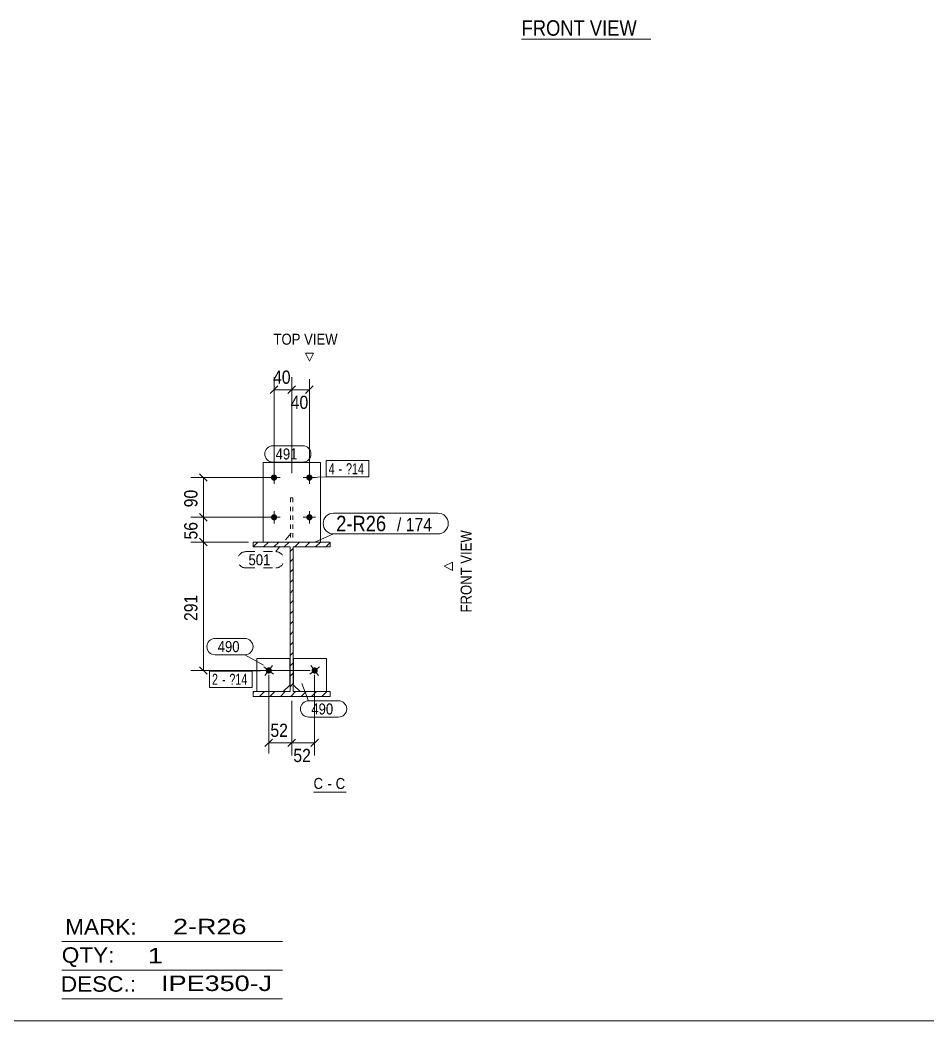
# Model space of a CAD drawing. Header units: millimetres. Extents: x 2 to 825, y 1 to 579.
# Drawn here: x 208 to 413.7, y 5 to 231.8 of the extents above; entities that cross this region are included whole.
import ezdxf

# ---------------------------------------------------------------- set-up
doc = ezdxf.new("R2010")
doc.units = ezdxf.units.MM
for name, pattern in [('XKITLINE00', [0]), ('XKITLINE01', [4, 1, -1, 1, -1]), ('XKITLINE02', [4, 2, -2])]:
    doc.linetypes.add(name, pattern=pattern)
for name, color, linetype, lineweight in [('Bolt', 3, 'Continuous', 0), ('BoltMark', 7, 'Continuous', 0), ('Dimensions', 7, 'Continuous', 0), ('DrawingSheet', 5, 'Continuous', 0), ('OtherObjectType', 7, 'Continuous', 0), ('Part', 2, 'Continuous', 0), ('PartMark', 7, 'Continuous', 0)]:
    doc.layers.add(name, color=color, linetype=linetype, lineweight=lineweight)
doc.styles.add('ARIAL', font='ARIAL.TTF')
doc.styles.add('ARIAL_NARROW', font='ARIALN.TTF')

# ---------------------------------------------------------------- blocks, each defined once
blk = doc.blocks.new('*A1')
at = {"layer": 'Part', "color": 7, "linetype": 'XKITLINE00', "lineweight": 0}
for p, q in [((260.83, 112.41), (261.93, 113.51)), ((263.19, 112.41), (264.29, 113.51)), ((265.55, 112.41), (266.65, 113.51)), ((267.91, 112.41), (269.01, 113.51)), ((270.26, 112.41), (271.36, 113.51)), ((272.62, 112.41), (273.72, 113.51)), ((274.98, 112.41), (276.08, 113.51)), ((277.33, 112.41), (278.33, 113.41)), ((260.83, 112.41), (260.83, 112.41)), ((269.23, 111.38), (269.93, 112.08)), ((269.23, 109.02), (269.93, 109.72)), ((269.23, 106.67), (269.93, 107.37)), ((269.23, 104.31), (269.93, 105.01)), ((269.23, 101.95), (269.93, 102.65)), ((269.23, 99.59), (269.93, 100.29)), ((269.23, 97.24), (269.93, 97.94)), ((269.23, 94.88), (269.93, 95.58)), ((269.23, 92.52), (269.93, 93.22)), ((269.23, 90.16), (269.93, 90.86)), ((269.23, 87.81), (269.93, 88.51)), ((269.23, 85.45), (269.93, 86.15)), ((269.23, 83.09), (269.93, 83.79)), ((260.84, 79.41), (261.04, 79.61)), ((262.29, 78.51), (263.39, 79.61)), ((264.65, 78.51), (265.75, 79.61)), ((267.01, 78.51), (268.11, 79.61)), ((269.23, 80.73), (269.93, 81.43)), ((269.36, 78.51), (270.46, 79.61)), ((271.72, 78.51), (272.82, 79.61)), ((274.08, 78.51), (275.18, 79.61)), ((276.44, 78.51), (277.54, 79.61))]:
    blk.add_line(p, q, dxfattribs=at)
blk = doc.blocks.new('*A64')
at = {"layer": 'Bolt'}
blk.add_hatch(color=3, dxfattribs=at).paths.add_polyline_path([(274.38, 84.98), (274.41, 85), (274.44, 85.02), (274.47, 85.04), (274.5, 85.05), (274.53, 85.06), (274.56, 85.07), (274.6, 85.08), (274.63, 85.09), (274.66, 85.1), (274.7, 85.1), (274.73, 85.11), (274.77, 85.11), (274.8, 85.11), (274.84, 85.11), (274.87, 85.1), (274.9, 85.1), (274.94, 85.09), (274.97, 85.08), (275, 85.07), (275.04, 85.06), (275.07, 85.05), (275.1, 85.03), (275.13, 85.02), (275.16, 85), (275.19, 84.98), (275.21, 84.96), (275.24, 84.94), (275.27, 84.92), (275.29, 84.89), (275.31, 84.87), (275.34, 84.84), (275.36, 84.81), (275.38, 84.78), (275.39, 84.75), (275.41, 84.72), (275.42, 84.69), (275.44, 84.66), (275.45, 84.63), (275.46, 84.59), (275.47, 84.56), (275.47, 84.53), (275.48, 84.49), (275.48, 84.46), (275.48, 84.43), (275.48, 84.39), (275.48, 84.36), (275.48, 84.32), (275.47, 84.29), (275.47, 84.25), (275.46, 84.22), (275.45, 84.19), (275.44, 84.16), (275.42, 84.12), (275.41, 84.09), (275.39, 84.06), (275.37, 84.03), (275.35, 84.01), (275.33, 83.98), (275.31, 83.95), (275.29, 83.93), (275.26, 83.9), (275.24, 83.88), (275.21, 83.86), (275.19, 83.84), (275.16, 83.82), (275.13, 83.8), (275.1, 83.78), (275.07, 83.77), (275.03, 83.76), (275, 83.74), (274.97, 83.73), (274.94, 83.73), (274.9, 83.72), (274.87, 83.71), (274.83, 83.71), (274.8, 83.71), (274.76, 83.71), (274.73, 83.71), (274.7, 83.71), (274.66, 83.72), (274.63, 83.73), (274.6, 83.74), (274.56, 83.75), (274.53, 83.76), (274.5, 83.77), (274.47, 83.78), (274.44, 83.8), (274.41, 83.82), (274.38, 83.84), (274.35, 83.86), (274.33, 83.88), (274.3, 83.9), (274.28, 83.93), (274.25, 83.95), (274.23, 83.98), (274.21, 84.01), (274.19, 84.04), (274.17, 84.07), (274.16, 84.1), (274.14, 84.13), (274.13, 84.16), (274.12, 84.19), (274.11, 84.22), (274.1, 84.26), (274.09, 84.29), (274.09, 84.32), (274.08, 84.36), (274.08, 84.39), (274.08, 84.43), (274.09, 84.46), (274.09, 84.5), (274.09, 84.53), (274.1, 84.56), (274.11, 84.6), (274.12, 84.63), (274.13, 84.66), (274.14, 84.69), (274.16, 84.73), (274.17, 84.76), (274.19, 84.78), (274.21, 84.81), (274.23, 84.84), (274.25, 84.87), (274.28, 84.89), (274.3, 84.92), (274.33, 84.94), (274.35, 84.96)], flags=17)
at = {"layer": 'Bolt', "color": 3, "linetype": 'XKITLINE00', "lineweight": 0}
for p, q in [((273.68, 83.55), (275.89, 85.27)), ((273.92, 85.51), (275.64, 83.3))]:
    blk.add_line(p, q, dxfattribs=at)
blk = doc.blocks.new('*A65')
at = {"layer": 'Bolt'}
blk.add_hatch(color=3, dxfattribs=at).paths.add_polyline_path([(263.93, 83.88), (263.9, 83.9), (263.88, 83.93), (263.85, 83.95), (263.83, 83.98), (263.81, 84.01), (263.79, 84.03), (263.77, 84.06), (263.76, 84.09), (263.74, 84.12), (263.73, 84.16), (263.72, 84.19), (263.71, 84.22), (263.7, 84.25), (263.69, 84.29), (263.69, 84.32), (263.69, 84.36), (263.68, 84.39), (263.68, 84.43), (263.68, 84.46), (263.69, 84.49), (263.69, 84.53), (263.7, 84.56), (263.71, 84.59), (263.72, 84.63), (263.73, 84.66), (263.74, 84.69), (263.76, 84.72), (263.77, 84.75), (263.79, 84.78), (263.81, 84.81), (263.83, 84.84), (263.85, 84.87), (263.88, 84.89), (263.9, 84.92), (263.93, 84.94), (263.95, 84.96), (263.98, 84.98), (264.01, 85), (264.04, 85.02), (264.07, 85.03), (264.1, 85.05), (264.13, 85.06), (264.16, 85.07), (264.2, 85.08), (264.23, 85.09), (264.26, 85.1), (264.3, 85.1), (264.33, 85.11), (264.36, 85.11), (264.4, 85.11), (264.43, 85.11), (264.47, 85.1), (264.5, 85.1), (264.54, 85.09), (264.57, 85.08), (264.6, 85.07), (264.63, 85.06), (264.67, 85.05), (264.7, 85.04), (264.73, 85.02), (264.76, 85), (264.79, 84.98), (264.81, 84.96), (264.84, 84.94), (264.86, 84.92), (264.89, 84.89), (264.91, 84.87), (264.93, 84.84), (264.95, 84.81), (264.97, 84.78), (264.99, 84.76), (265.01, 84.73), (265.02, 84.69), (265.04, 84.66), (265.05, 84.63), (265.06, 84.6), (265.07, 84.56), (265.07, 84.53), (265.08, 84.5), (265.08, 84.46), (265.08, 84.43), (265.08, 84.39), (265.08, 84.36), (265.08, 84.32), (265.07, 84.29), (265.07, 84.26), (265.06, 84.22), (265.05, 84.19), (265.04, 84.16), (265.02, 84.13), (265.01, 84.1), (264.99, 84.07), (264.98, 84.04), (264.96, 84.01), (264.94, 83.98), (264.91, 83.95), (264.89, 83.93), (264.87, 83.9), (264.84, 83.88), (264.81, 83.86), (264.79, 83.84), (264.76, 83.82), (264.73, 83.8), (264.7, 83.78), (264.67, 83.77), (264.64, 83.76), (264.6, 83.75), (264.57, 83.74), (264.54, 83.73), (264.5, 83.72), (264.47, 83.71), (264.44, 83.71), (264.4, 83.71), (264.37, 83.71), (264.33, 83.71), (264.3, 83.71), (264.26, 83.72), (264.23, 83.73), (264.2, 83.73), (264.16, 83.74), (264.13, 83.76), (264.1, 83.77), (264.07, 83.78), (264.04, 83.8), (264.01, 83.82), (263.98, 83.84), (263.95, 83.86)], flags=17)
at = {"layer": 'Bolt', "color": 3, "linetype": 'XKITLINE00', "lineweight": 0}
for p, q in [((265.49, 83.55), (263.28, 85.27)), ((263.52, 83.3), (265.24, 85.51))]:
    blk.add_line(p, q, dxfattribs=at)
blk = doc.blocks.new('*A66')
at = {"layer": 'Bolt'}
for points in [[(266.28, 128.07), (266.28, 128.04), (266.28, 128.01), (266.27, 127.97), (266.26, 127.94), (266.25, 127.91), (266.24, 127.87), (266.23, 127.84), (266.22, 127.81), (266.2, 127.78), (266.18, 127.75), (266.17, 127.72), (266.15, 127.69), (266.12, 127.67), (266.1, 127.64), (266.08, 127.61), (266.05, 127.59), (266.03, 127.57), (266, 127.55), (265.97, 127.53), (265.94, 127.51), (265.91, 127.49), (265.88, 127.48), (265.85, 127.46), (265.82, 127.45), (265.79, 127.44), (265.75, 127.43), (265.72, 127.42), (265.69, 127.42), (265.65, 127.41), (265.62, 127.41), (265.58, 127.41), (265.55, 127.41), (265.51, 127.41), (265.48, 127.42), (265.45, 127.42), (265.41, 127.43), (265.38, 127.44), (265.35, 127.45), (265.32, 127.46), (265.28, 127.48), (265.25, 127.49), (265.22, 127.51), (265.19, 127.53), (265.17, 127.55), (265.14, 127.57), (265.11, 127.59), (265.09, 127.61), (265.06, 127.64), (265.04, 127.67), (265.02, 127.69), (265, 127.72), (264.98, 127.75), (264.97, 127.78), (264.95, 127.81), (264.94, 127.84), (264.92, 127.87), (264.91, 127.91), (264.9, 127.94), (264.9, 127.97), (264.89, 128.01), (264.89, 128.04), (264.88, 128.07), (264.88, 128.11), (264.88, 128.14), (264.89, 128.18), (264.89, 128.21), (264.9, 128.25), (264.9, 128.28), (264.91, 128.31), (264.92, 128.35), (264.94, 128.38), (264.95, 128.41), (264.97, 128.44), (264.98, 128.47), (265, 128.5), (265.02, 128.53), (265.04, 128.55), (265.06, 128.58), (265.09, 128.6), (265.11, 128.63), (265.14, 128.65), (265.17, 128.67), (265.19, 128.69), (265.22, 128.71), (265.25, 128.73), (265.28, 128.74), (265.32, 128.76), (265.35, 128.77), (265.38, 128.78), (265.41, 128.79), (265.45, 128.8), (265.48, 128.8), (265.51, 128.81), (265.55, 128.81), (265.58, 128.81), (265.62, 128.81), (265.65, 128.81), (265.69, 128.8), (265.72, 128.8), (265.75, 128.79), (265.79, 128.78), (265.82, 128.77), (265.85, 128.76), (265.88, 128.74), (265.91, 128.73), (265.94, 128.71), (265.97, 128.69), (266, 128.67), (266.03, 128.65), (266.05, 128.63), (266.08, 128.6), (266.1, 128.58), (266.12, 128.55), (266.15, 128.53), (266.17, 128.5), (266.18, 128.47), (266.2, 128.44), (266.22, 128.41), (266.23, 128.38), (266.24, 128.35), (266.25, 128.31), (266.26, 128.28), (266.27, 128.25), (266.28, 128.21), (266.28, 128.18), (266.28, 128.14), (266.28, 128.11)], [(274.28, 128.07), (274.28, 128.04), (274.28, 128.01), (274.27, 127.97), (274.26, 127.94), (274.25, 127.91), (274.24, 127.87), (274.23, 127.84), (274.22, 127.81), (274.2, 127.78), (274.18, 127.75), (274.17, 127.72), (274.15, 127.69), (274.12, 127.67), (274.1, 127.64), (274.08, 127.61), (274.05, 127.59), (274.03, 127.57), (274, 127.55), (273.97, 127.53), (273.94, 127.51), (273.91, 127.49), (273.88, 127.48), (273.85, 127.46), (273.82, 127.45), (273.79, 127.44), (273.75, 127.43), (273.72, 127.42), (273.69, 127.42), (273.65, 127.41), (273.62, 127.41), (273.58, 127.41), (273.55, 127.41), (273.51, 127.41), (273.48, 127.42), (273.45, 127.42), (273.41, 127.43), (273.38, 127.44), (273.35, 127.45), (273.32, 127.46), (273.28, 127.48), (273.25, 127.49), (273.22, 127.51), (273.19, 127.53), (273.17, 127.55), (273.14, 127.57), (273.11, 127.59), (273.09, 127.61), (273.06, 127.64), (273.04, 127.67), (273.02, 127.69), (273, 127.72), (272.98, 127.75), (272.97, 127.78), (272.95, 127.81), (272.94, 127.84), (272.92, 127.87), (272.91, 127.91), (272.9, 127.94), (272.9, 127.97), (272.89, 128.01), (272.89, 128.04), (272.88, 128.07), (272.88, 128.11), (272.88, 128.14), (272.89, 128.18), (272.89, 128.21), (272.9, 128.25), (272.9, 128.28), (272.91, 128.31), (272.92, 128.35), (272.94, 128.38), (272.95, 128.41), (272.97, 128.44), (272.98, 128.47), (273, 128.5), (273.02, 128.53), (273.04, 128.55), (273.06, 128.58), (273.09, 128.6), (273.11, 128.63), (273.14, 128.65), (273.17, 128.67), (273.19, 128.69), (273.22, 128.71), (273.25, 128.73), (273.28, 128.74), (273.32, 128.76), (273.35, 128.77), (273.38, 128.78), (273.41, 128.79), (273.45, 128.8), (273.48, 128.8), (273.51, 128.81), (273.55, 128.81), (273.58, 128.81), (273.62, 128.81), (273.65, 128.81), (273.69, 128.8), (273.72, 128.8), (273.75, 128.79), (273.79, 128.78), (273.82, 128.77), (273.85, 128.76), (273.88, 128.74), (273.91, 128.73), (273.94, 128.71), (273.97, 128.69), (274, 128.67), (274.03, 128.65), (274.05, 128.63), (274.08, 128.6), (274.1, 128.58), (274.12, 128.55), (274.15, 128.53), (274.17, 128.5), (274.18, 128.47), (274.2, 128.44), (274.22, 128.41), (274.23, 128.38), (274.24, 128.35), (274.25, 128.31), (274.26, 128.28), (274.27, 128.25), (274.28, 128.21), (274.28, 128.18), (274.28, 128.14), (274.28, 128.11)], [(266.28, 119.07), (266.28, 119.04), (266.28, 119.01), (266.27, 118.97), (266.26, 118.94), (266.25, 118.91), (266.24, 118.87), (266.23, 118.84), (266.22, 118.81), (266.2, 118.78), (266.18, 118.75), (266.17, 118.72), (266.15, 118.69), (266.12, 118.67), (266.1, 118.64), (266.08, 118.61), (266.05, 118.59), (266.03, 118.57), (266, 118.55), (265.97, 118.53), (265.94, 118.51), (265.91, 118.49), (265.88, 118.48), (265.85, 118.46), (265.82, 118.45), (265.79, 118.44), (265.75, 118.43), (265.72, 118.42), (265.69, 118.42), (265.65, 118.41), (265.62, 118.41), (265.58, 118.41), (265.55, 118.41), (265.51, 118.41), (265.48, 118.42), (265.45, 118.42), (265.41, 118.43), (265.38, 118.44), (265.35, 118.45), (265.32, 118.46), (265.28, 118.48), (265.25, 118.49), (265.22, 118.51), (265.19, 118.53), (265.17, 118.55), (265.14, 118.57), (265.11, 118.59), (265.09, 118.61), (265.06, 118.64), (265.04, 118.67), (265.02, 118.69), (265, 118.72), (264.98, 118.75), (264.97, 118.78), (264.95, 118.81), (264.94, 118.84), (264.92, 118.87), (264.91, 118.91), (264.9, 118.94), (264.9, 118.97), (264.89, 119.01), (264.89, 119.04), (264.88, 119.07), (264.88, 119.11), (264.88, 119.14), (264.89, 119.18), (264.89, 119.21), (264.9, 119.25), (264.9, 119.28), (264.91, 119.31), (264.92, 119.35), (264.94, 119.38), (264.95, 119.41), (264.97, 119.44), (264.98, 119.47), (265, 119.5), (265.02, 119.53), (265.04, 119.55), (265.06, 119.58), (265.09, 119.6), (265.11, 119.63), (265.14, 119.65), (265.17, 119.67), (265.19, 119.69), (265.22, 119.71), (265.25, 119.73), (265.28, 119.74), (265.32, 119.76), (265.35, 119.77), (265.38, 119.78), (265.41, 119.79), (265.45, 119.8), (265.48, 119.8), (265.51, 119.81), (265.55, 119.81), (265.58, 119.81), (265.62, 119.81), (265.65, 119.81), (265.69, 119.8), (265.72, 119.8), (265.75, 119.79), (265.79, 119.78), (265.82, 119.77), (265.85, 119.76), (265.88, 119.74), (265.91, 119.73), (265.94, 119.71), (265.97, 119.69), (266, 119.67), (266.03, 119.65), (266.05, 119.63), (266.08, 119.6), (266.1, 119.58), (266.12, 119.55), (266.15, 119.53), (266.17, 119.5), (266.18, 119.47), (266.2, 119.44), (266.22, 119.41), (266.23, 119.38), (266.24, 119.35), (266.25, 119.31), (266.26, 119.28), (266.27, 119.25), (266.28, 119.21), (266.28, 119.18), (266.28, 119.14), (266.28, 119.11)], [(274.28, 119.07), (274.28, 119.04), (274.28, 119.01), (274.27, 118.97), (274.26, 118.94), (274.25, 118.91), (274.24, 118.87), (274.23, 118.84), (274.22, 118.81), (274.2, 118.78), (274.18, 118.75), (274.17, 118.72), (274.15, 118.69), (274.12, 118.67), (274.1, 118.64), (274.08, 118.61), (274.05, 118.59), (274.03, 118.57), (274, 118.55), (273.97, 118.53), (273.94, 118.51), (273.91, 118.49), (273.88, 118.48), (273.85, 118.46), (273.82, 118.45), (273.79, 118.44), (273.75, 118.43), (273.72, 118.42), (273.69, 118.42), (273.65, 118.41), (273.62, 118.41), (273.58, 118.41), (273.55, 118.41), (273.51, 118.41), (273.48, 118.42), (273.45, 118.42), (273.41, 118.43), (273.38, 118.44), (273.35, 118.45), (273.32, 118.46), (273.28, 118.48), (273.25, 118.49), (273.22, 118.51), (273.19, 118.53), (273.17, 118.55), (273.14, 118.57), (273.11, 118.59), (273.09, 118.61), (273.06, 118.64), (273.04, 118.67), (273.02, 118.69), (273, 118.72), (272.98, 118.75), (272.97, 118.78), (272.95, 118.81), (272.94, 118.84), (272.92, 118.87), (272.91, 118.91), (272.9, 118.94), (272.9, 118.97), (272.89, 119.01), (272.89, 119.04), (272.88, 119.07), (272.88, 119.11), (272.88, 119.14), (272.89, 119.18), (272.89, 119.21), (272.9, 119.25), (272.9, 119.28), (272.91, 119.31), (272.92, 119.35), (272.94, 119.38), (272.95, 119.41), (272.97, 119.44), (272.98, 119.47), (273, 119.5), (273.02, 119.53), (273.04, 119.55), (273.06, 119.58), (273.09, 119.6), (273.11, 119.63), (273.14, 119.65), (273.17, 119.67), (273.19, 119.69), (273.22, 119.71), (273.25, 119.73), (273.28, 119.74), (273.32, 119.76), (273.35, 119.77), (273.38, 119.78), (273.41, 119.79), (273.45, 119.8), (273.48, 119.8), (273.51, 119.81), (273.55, 119.81), (273.58, 119.81), (273.62, 119.81), (273.65, 119.81), (273.69, 119.8), (273.72, 119.8), (273.75, 119.79), (273.79, 119.78), (273.82, 119.77), (273.85, 119.76), (273.88, 119.74), (273.91, 119.73), (273.94, 119.71), (273.97, 119.69), (274, 119.67), (274.03, 119.65), (274.05, 119.63), (274.08, 119.6), (274.1, 119.58), (274.12, 119.55), (274.15, 119.53), (274.17, 119.5), (274.18, 119.47), (274.2, 119.44), (274.22, 119.41), (274.23, 119.38), (274.24, 119.35), (274.25, 119.31), (274.26, 119.28), (274.27, 119.25), (274.28, 119.21), (274.28, 119.18), (274.28, 119.14), (274.28, 119.11)]]:
    blk.add_hatch(color=3, dxfattribs=at).paths.add_polyline_path(points, flags=17)
at = {"layer": 'Bolt', "color": 3, "linetype": 'XKITLINE00', "lineweight": 0}
for p, q in [((265.58, 129.51), (265.58, 126.71)), ((273.58, 129.51), (273.58, 126.71)), ((266.98, 128.11), (264.18, 128.11)), ((274.98, 128.11), (272.18, 128.11)), ((265.58, 120.51), (265.58, 117.71)), ((273.58, 120.51), (273.58, 117.71)), ((266.98, 119.11), (264.18, 119.11)), ((274.98, 119.11), (272.18, 119.11))]:
    blk.add_line(p, q, dxfattribs=at)
blk = doc.blocks.new('*A67')
at = {"layer": 'Part', "color": 2, "linetype": 'XKITLINE00', "lineweight": 0}
for p, q in [((260.83, 112.41), (260.83, 113.51)), ((260.83, 113.51), (278.33, 113.51)), ((278.33, 113.51), (278.33, 112.41)), ((269.23, 112.41), (260.83, 112.41)), ((269.23, 79.61), (269.23, 112.41)), ((278.33, 112.41), (269.93, 112.41)), ((269.93, 112.41), (269.93, 79.61)), ((260.83, 78.51), (260.83, 79.61)), ((260.83, 79.61), (269.23, 79.61)), ((269.93, 79.61), (278.33, 79.61)), ((278.33, 79.61), (278.33, 78.51)), ((278.33, 78.51), (260.83, 78.51))]:
    blk.add_line(p, q, dxfattribs=at)
blk = doc.blocks.new('*A68')
at = {"layer": 'Part', "color": 2, "linetype": 'XKITLINE00', "lineweight": 0}
for p, q in [((269.98, 81.11), (269.98, 87.11)), ((269.98, 87.11), (277.48, 87.11)), ((277.48, 87.11), (277.48, 79.61)), ((271.48, 79.61), (269.98, 81.11))]:
    blk.add_line(p, q, dxfattribs=at)
at = {"layer": 'Part', "color": 7, "linetype": 'XKITLINE01', "lineweight": 0}
blk.add_line((277.48, 79.61), (271.48, 79.61), dxfattribs=at)
blk = doc.blocks.new('*A69')
at = {"layer": 'Part', "color": 2, "linetype": 'XKITLINE00', "lineweight": 0}
for p, q in [((269.18, 87.11), (261.68, 87.11)), ((261.68, 87.11), (261.68, 79.61)), ((269.18, 81.11), (269.18, 87.11)), ((267.68, 79.61), (269.18, 81.11))]:
    blk.add_line(p, q, dxfattribs=at)
at = {"layer": 'Part', "color": 7, "linetype": 'XKITLINE01', "lineweight": 0}
blk.add_line((261.68, 79.61), (267.68, 79.61), dxfattribs=at)
blk = doc.blocks.new('*A70')
at = {"layer": 'Part', "color": 7, "linetype": 'XKITLINE01', "lineweight": 0}
for p, q in [((269.83, 123.51), (269.33, 123.51)), ((269.33, 123.51), (269.33, 113.51)), ((269.83, 123.51), (269.83, 113.51)), ((269.83, 113.51), (269.33, 113.51))]:
    blk.add_line(p, q, dxfattribs=at)
blk = doc.blocks.new('*A71')
at = {"layer": 'Part', "color": 2, "linetype": 'XKITLINE00', "lineweight": 0}
for p, q in [((276.08, 131.51), (263.08, 131.51)), ((263.08, 131.51), (263.08, 113.51)), ((276.08, 113.51), (276.08, 131.51))]:
    blk.add_line(p, q, dxfattribs=at)
at = {"layer": 'Part', "color": 7, "linetype": 'XKITLINE01', "lineweight": 0}
blk.add_line((263.08, 113.51), (276.08, 113.51), dxfattribs=at)
blk = doc.blocks.new('*A90')
at = {"layer": 'DrawingSheet', "color": 5, "linetype": 'XKITLINE00', "lineweight": 0}
blk.add_line((5, 5), (825, 5), dxfattribs=at)
blk = doc.blocks.new('*A94')
at = {"layer": 'OtherObjectType', "color": 6, "linetype": 'XKITLINE00', "lineweight": 0}
for p, q in [((217.5, 23), (267.5, 23)), ((217.5, 16.5), (267.5, 16.5)), ((217.5, 10), (267.5, 10))]:
    blk.add_line(p, q, dxfattribs=at)
at = {"layer": 'OtherObjectType', "color": 6, "style": 'ARIAL_NARROW'}
for s, width, p in [('MARK:', 1.275, (218.27, 24.58)), ('2-R26', 1.525501, (242.69, 24.65)), ('QTY:', 1.275, (217.5, 18.19)), ('1', 1.525501, (236.99, 18.05)), ('DESC.:', 1.275, (217.29, 11.63)), ('IPE350-J', 1.525501, (240, 11.79))]:
    blk.add_text(s, height=3.5, dxfattribs=dict(at, width=width)).set_placement(p)
blk = doc.blocks.new('*A119')
at = {"layer": 'OtherObjectType', "color": 7, "linetype": 'XKITLINE00', "lineweight": 0}
blk.add_line((321.65, 227.47), (350.95, 227.47), dxfattribs=at)
at = {"layer": 'OtherObjectType', "color": 7, "style": 'ARIAL', "width": 0.85}
blk.add_text('FRONT VIEW', height=3.5, dxfattribs=at).set_placement((321.65, 228.22))
blk = doc.blocks.new('*A167')
at = {"layer": 'Dimensions', "color": 7, "linetype": 'XKITLINE00', "lineweight": 0}
for p, q in [((259.83, 113.51), (246.73, 113.51)), ((248.73, 114.36), (250.43, 112.66)), ((249.58, 84.41), (249.58, 113.51)), ((273.78, 84.41), (246.73, 84.41)), ((248.73, 85.26), (250.43, 83.56))]:
    blk.add_line(p, q, dxfattribs=at)
at = {"layer": 'Dimensions', "color": 3}
for p in [(249.58, 113.51), (249.58, 84.41)]:
    blk.add_point(p, dxfattribs=at)
at = {"layer": 'Dimensions', "color": 3, "style": 'ARIAL', "width": 0.85}
blk.add_text('291', height=3, rotation=90.0002, dxfattribs=at).set_placement((248.23, 95.62))
blk = doc.blocks.new('*A168')
at = {"layer": 'Dimensions', "color": 7, "linetype": 'XKITLINE00', "lineweight": 0}
for p, q in [((264.58, 119.11), (246.73, 119.11)), ((248.73, 119.96), (250.43, 118.26)), ((249.58, 113.51), (249.58, 119.11)), ((259.83, 113.51), (246.73, 113.51)), ((248.73, 114.36), (250.43, 112.66))]:
    blk.add_line(p, q, dxfattribs=at)
at = {"layer": 'Dimensions', "color": 3}
for p in [(249.58, 119.11), (249.58, 113.51)]:
    blk.add_point(p, dxfattribs=at)
at = {"layer": 'Dimensions', "color": 3, "style": 'ARIAL', "width": 0.85}
blk.add_text('56', height=3, rotation=90.0002, dxfattribs=at).set_placement((248.23, 114.08))
blk = doc.blocks.new('*A169')
at = {"layer": 'Dimensions', "color": 7, "linetype": 'XKITLINE00', "lineweight": 0}
for p, q in [((264.58, 128.11), (246.73, 128.11)), ((248.73, 128.96), (250.43, 127.26)), ((249.58, 119.11), (249.58, 128.11)), ((264.58, 119.11), (246.73, 119.11)), ((248.73, 119.96), (250.43, 118.26))]:
    blk.add_line(p, q, dxfattribs=at)
at = {"layer": 'Dimensions', "color": 3}
for p in [(249.58, 128.11), (249.58, 119.11)]:
    blk.add_point(p, dxfattribs=at)
at = {"layer": 'Dimensions', "color": 3, "style": 'ARIAL', "width": 0.85}
blk.add_text('90', height=3, rotation=90.0002, dxfattribs=at).set_placement((248.23, 121.38))
blk = doc.blocks.new('*A170')
at = {"layer": 'Dimensions', "color": 7, "linetype": 'XKITLINE00', "lineweight": 0}
for p, q in [((264.38, 83.41), (264.38, 65.61)), ((269.58, 77.51), (269.58, 65.61)), ((265.23, 68.86), (263.53, 67.16)), ((270.43, 68.86), (268.73, 67.16)), ((264.38, 68.01), (269.58, 68.01))]:
    blk.add_line(p, q, dxfattribs=at)
at = {"layer": 'Dimensions', "color": 3}
for p in [(264.38, 68.01), (269.58, 68.01)]:
    blk.add_point(p, dxfattribs=at)
at = {"layer": 'Dimensions', "color": 3, "style": 'ARIAL', "width": 0.85}
blk.add_text('52', height=3, dxfattribs=at).set_placement((264.76, 69.36))
blk = doc.blocks.new('*A171')
at = {"layer": 'Dimensions', "color": 7, "linetype": 'XKITLINE00', "lineweight": 0}
for p, q in [((274.78, 83.41), (274.78, 65.16)), ((269.58, 77.51), (269.58, 65.16)), ((270.43, 68.86), (268.73, 67.16)), ((275.63, 68.86), (273.93, 67.16)), ((269.58, 68.01), (274.78, 68.01))]:
    blk.add_line(p, q, dxfattribs=at)
at = {"layer": 'Dimensions', "color": 3}
for p in [(269.58, 68.01), (274.78, 68.01)]:
    blk.add_point(p, dxfattribs=at)
at = {"layer": 'Dimensions', "color": 3, "style": 'ARIAL', "width": 0.85}
blk.add_text('52', height=3, dxfattribs=at).set_placement((269.96, 63.66))
blk = doc.blocks.new('*A172')
at = {"layer": 'Dimensions', "color": 7, "linetype": 'XKITLINE00', "lineweight": 0}
for p, q in [((265.58, 129.11), (265.58, 150.86)), ((269.58, 129.11), (269.58, 150.86)), ((266.43, 148.86), (264.73, 147.16)), ((265.58, 148.01), (269.58, 148.01)), ((270.43, 148.86), (268.73, 147.16))]:
    blk.add_line(p, q, dxfattribs=at)
at = {"layer": 'Dimensions', "color": 3}
for p in [(265.58, 148.01), (269.58, 148.01)]:
    blk.add_point(p, dxfattribs=at)
at = {"layer": 'Dimensions', "color": 3, "style": 'ARIAL', "width": 0.85}
blk.add_text('40', height=3, dxfattribs=at).set_placement((265.36, 149.36))
blk = doc.blocks.new('*A173')
at = {"layer": 'Dimensions', "color": 7, "linetype": 'XKITLINE00', "lineweight": 0}
for p, q in [((269.58, 129.11), (269.58, 150.41)), ((273.58, 129.11), (273.58, 150.41)), ((270.43, 148.86), (268.73, 147.16)), ((269.58, 148.01), (273.58, 148.01)), ((274.43, 148.86), (272.73, 147.16))]:
    blk.add_line(p, q, dxfattribs=at)
at = {"layer": 'Dimensions', "color": 3}
for p in [(269.58, 148.01), (273.58, 148.01)]:
    blk.add_point(p, dxfattribs=at)
at = {"layer": 'Dimensions', "color": 3, "style": 'ARIAL', "width": 0.85}
blk.add_text('40', height=3, dxfattribs=at).set_placement((269.36, 143.66))
blk = doc.blocks.new('*A174')
at = {"layer": 'BoltMark', "color": 7, "linetype": 'XKITLINE00', "lineweight": 0}
for p, q in [((277.35, 131.96), (287.04, 131.96)), ((277.35, 128.26), (277.35, 131.96)), ((287.04, 128.26), (287.04, 131.96)), ((273.58, 128.11), (277.35, 128.26)), ((277.35, 128.26), (287.04, 128.26))]:
    blk.add_line(p, q, dxfattribs=at)
at = {"layer": 'BoltMark', "color": 3, "style": 'ARIAL_NARROW', "width": 0.85}
for s, p in [('4', (277.95, 128.86)), ('-', (280.22, 128.86)), ('?14', (281.88, 128.86))]:
    blk.add_text(s, height=2.5, dxfattribs=at).set_placement(p)
blk = doc.blocks.new('*A175')
at = {"layer": 'BoltMark', "color": 7, "linetype": 'XKITLINE00', "lineweight": 0}
for p, q in [((250.93, 84.26), (260.62, 84.26)), ((250.93, 80.56), (250.93, 84.26)), ((264.38, 84.41), (260.62, 84.26)), ((260.62, 80.56), (260.62, 84.26)), ((250.93, 80.56), (260.62, 80.56))]:
    blk.add_line(p, q, dxfattribs=at)
at = {"layer": 'BoltMark', "color": 3, "style": 'ARIAL_NARROW', "width": 0.85}
for s, p in [('2', (251.53, 81.16)), ('-', (253.8, 81.16)), ('?14', (255.46, 81.16))]:
    blk.add_text(s, height=2.5, dxfattribs=at).set_placement(p)
blk = doc.blocks.new('*A176')
at = {"layer": 'PartMark', "color": 7, "linetype": 'XKITLINE00', "lineweight": 0}
for p, q in [((279.05, 120.05), (302.69, 120.05)), ((274.8, 113.46), (279.05, 115.35)), ((279.05, 115.35), (302.69, 115.35))]:
    blk.add_line(p, q, dxfattribs=at)
for centre, start, end in [((279.05, 117.7), 90, 270), ((302.69, 117.7), 270, 90)]:
    blk.add_arc(centre, 2.35, start, end, dxfattribs=at)
at = {"layer": 'PartMark', "color": 1, "style": 'ARIAL', "width": 0.85}
blk.add_text('2-R26', height=3.5, dxfattribs=at).set_placement((279.65, 115.95))
at = {"layer": 'PartMark', "color": 3, "style": 'ARIAL', "width": 0.85}
for s, p in [('/', (293.41, 115.95)), ('174', (295.42, 115.95))]:
    blk.add_text(s, height=3, dxfattribs=at).set_placement(p)
blk = doc.blocks.new('*A177')
at = {"layer": 'PartMark', "color": 7, "linetype": 'XKITLINE00', "lineweight": 0}
for p, q in [((271.86, 81.49), (273.42, 77.54)), ((273.42, 77.54), (280.18, 77.54)), ((273.42, 73.84), (280.18, 73.84))]:
    blk.add_line(p, q, dxfattribs=at)
for centre, start, end in [((273.42, 75.69), 90, 270), ((280.18, 75.69), 270, 90)]:
    blk.add_arc(centre, 1.85, start, end, dxfattribs=at)
at = {"layer": 'PartMark', "color": 3, "style": 'ARIAL', "width": 0.85}
blk.add_text('490', height=2.5, dxfattribs=at).set_placement((274.02, 74.44))
blk = doc.blocks.new('*A178')
at = {"layer": 'PartMark', "color": 7, "linetype": 'XKITLINE00', "lineweight": 0}
for p, q in [((252.21, 91.67), (258.97, 91.67)), ((252.21, 87.97), (258.97, 87.97)), ((263.21, 85.58), (258.97, 87.97))]:
    blk.add_line(p, q, dxfattribs=at)
for centre, start, end in [((252.21, 89.82), 90, 270), ((258.97, 89.82), 270, 90)]:
    blk.add_arc(centre, 1.85, start, end, dxfattribs=at)
at = {"layer": 'PartMark', "color": 3, "style": 'ARIAL', "width": 0.85}
blk.add_text('490', height=2.5, dxfattribs=at).set_placement((252.81, 88.57))
blk = doc.blocks.new('*A179')
at = {"layer": 'PartMark', "color": 7, "linetype": 'XKITLINE02', "lineweight": 0}
for p, q in [((269.46, 115.54), (265.96, 111.33)), ((259.2, 111.33), (265.96, 111.33)), ((259.2, 107.63), (265.96, 107.63))]:
    blk.add_line(p, q, dxfattribs=at)
for centre, start, end in [((259.2, 109.48), 90, 270), ((265.96, 109.48), 270, 90)]:
    blk.add_arc(centre, 1.85, start, end, dxfattribs=at)
at = {"layer": 'PartMark', "color": 3, "style": 'ARIAL', "width": 0.85}
blk.add_text('501', height=2.5, dxfattribs=at).set_placement((259.8, 108.23))
blk = doc.blocks.new('*A180')
at = {"layer": 'PartMark', "color": 7, "linetype": 'XKITLINE00', "lineweight": 0}
for p, q in [((265.33, 135.31), (272.1, 135.31)), ((265.33, 131.61), (272.1, 131.61))]:
    blk.add_line(p, q, dxfattribs=at)
for centre, start, end in [((265.33, 133.46), 90, 270), ((272.1, 133.46), 270, 90)]:
    blk.add_arc(centre, 1.85, start, end, dxfattribs=at)
at = {"layer": 'PartMark', "color": 3, "style": 'ARIAL', "width": 0.85}
blk.add_text('491', height=2.5, dxfattribs=at).set_placement((265.93, 132.21))
blk = doc.blocks.new('*A181')
at = {"layer": 'OtherObjectType', "color": 7, "linetype": 'XKITLINE00', "lineweight": 0}
for p, q in [((273.61, 154.46), (272.68, 156.33)), ((272.68, 156.33), (274.55, 156.33)), ((274.55, 156.33), (273.61, 154.46)), ((273.61, 154.46), (273.61, 154.46)), ((304.09, 108.01), (305.97, 108.95)), ((305.97, 108.95), (305.97, 107.07)), ((305.97, 107.07), (304.09, 108.01)), ((304.09, 108.01), (304.09, 108.01)), ((274.53, 56.81), (281.95, 56.81))]:
    blk.add_line(p, q, dxfattribs=at)
at = {"layer": 'OtherObjectType', "color": 7, "style": 'ARIAL', "width": 0.85}
for s, p in [('TOP VIEW', (265.46, 158.21)), ('C', (274.53, 57.56)), ('C', (279.54, 57.56)), ('-', (277.68, 57.56))]:
    blk.add_text(s, height=2.5, dxfattribs=at).set_placement(p)
blk.add_text('FRONT VIEW', height=2.5, rotation=90, dxfattribs=at).set_placement((310.34, 97.55))

msp = doc.modelspace()

# ---------------------------------------------------------------- block references
at = {"lineweight": 0}
for name in ['*A90', '*A119', '*A172', '*A173', '*A180', '*A174', '*A71', '*A66', '*A169', '*A70', '*A168', '*A176', '*A167', '*A179', '*A1', '*A67', '*A178', '*A69', '*A68', '*A175', '*A65', '*A64', '*A170', '*A171', '*A177', '*A94']:
    msp.add_blockref(name, (0, 0), dxfattribs=at)
at = {"layer": 'OtherObjectType', "lineweight": 0}
msp.add_blockref('*A181', (0, 0), dxfattribs=at)

doc.saveas('drawing.dxf')
